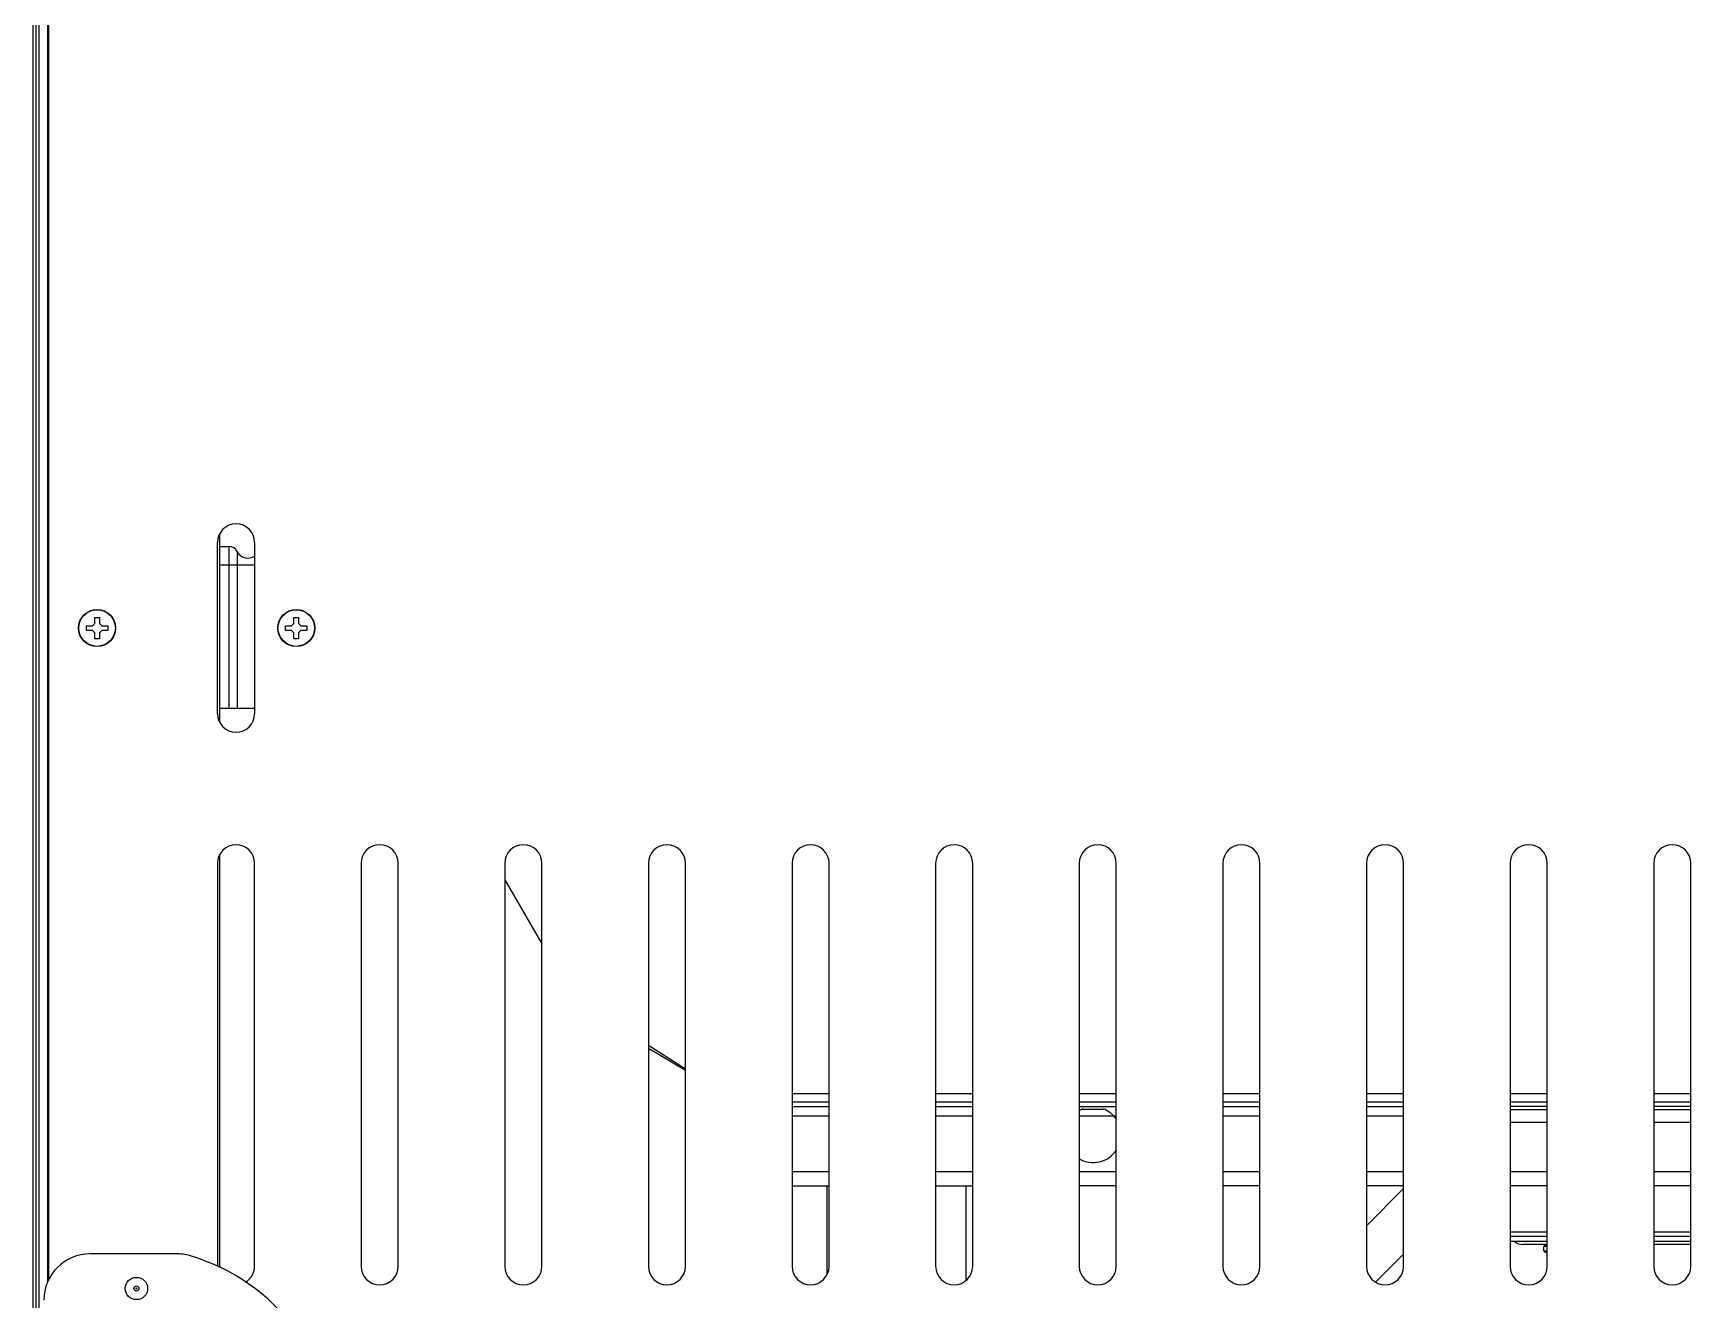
# Model space of a CAD drawing. Header units: millimetres. Extents: x -1538 to 3410, y -1646 to 2016.
# Drawn here: x -212.8 to 145, y 1259.4 to 1532.9 of the extents above; entities that cross this region are included whole.
import ezdxf

# ---------------------------------------------------------------- set-up
doc = ezdxf.new("R2010")
doc.units = ezdxf.units.MM
doc.header["$LTSCALE"] = 23.1
doc.layers.get('0').update_dxf_attribs({"linetype": 'CONTINUOUS'})

msp = doc.modelspace()

# ---------------------------------------------------------------- linework, layer by layer
at = {"linetype": 'Continuous'}
for p, q in [((-212.77, 1125.85), (-212.77, 1887.05)), ((-212.76, 1125.85), (-212.76, 1887.05)), ((-211.47, 1127.45), (-211.47, 1887.85)), ((-212.08, 1128.85), (-212.08, 1884.05)), ((-209.67, 1805.51), (-209.67, 1263.2)), ((-209.47, 1805.08), (-209.47, 1263.62)), ((-172.47, 1384.02), (-172.47, 1424.88)), ((-172.97, 1385.95), (-172.97, 1422.95)), ((-172.47, 1422.05), (-170.5, 1422.05)), ((-170.5, 1422.05), (-170.5, 1387.05)), ((-168.71, 1420.93), (-168.71, 1387.05)), ((-164.97, 1422.95), (-164.97, 1385.95)), ((-164.97, 1418.05), (-172.47, 1418.05)), ((-199.47, 1405.45), (-199.47, 1406.75)), ((-199.47, 1406.75), (-198.47, 1406.75)), ((-198.47, 1406.75), (-198.47, 1405.45)), ((-156.47, 1405.45), (-156.47, 1406.75)), ((-156.47, 1406.75), (-155.47, 1406.75)), ((-155.47, 1406.75), (-155.47, 1405.45)), ((-201.27, 1403.95), (-201.27, 1404.95)), ((-201.27, 1404.95), (-199.97, 1404.95)), ((-199.97, 1403.95), (-201.27, 1403.95)), ((-199.97, 1404.95), (-199.47, 1405.45)), ((-199.47, 1403.45), (-199.97, 1403.95)), ((-199.47, 1402.15), (-199.47, 1403.45)), ((-198.47, 1405.45), (-197.97, 1404.95)), ((-197.97, 1403.95), (-198.47, 1403.45)), ((-198.47, 1403.45), (-198.47, 1402.15)), ((-197.97, 1404.95), (-196.67, 1404.95)), ((-196.67, 1403.95), (-197.97, 1403.95)), ((-196.67, 1404.95), (-196.67, 1403.95)), ((-158.27, 1403.95), (-158.27, 1404.95)), ((-158.27, 1404.95), (-156.97, 1404.95)), ((-156.97, 1403.95), (-158.27, 1403.95)), ((-156.97, 1404.95), (-156.47, 1405.45)), ((-156.47, 1403.45), (-156.97, 1403.95)), ((-156.47, 1402.15), (-156.47, 1403.45)), ((-155.47, 1405.45), (-154.97, 1404.95)), ((-154.97, 1403.95), (-155.47, 1403.45)), ((-155.47, 1403.45), (-155.47, 1402.15)), ((-154.97, 1404.95), (-153.67, 1404.95)), ((-153.67, 1403.95), (-154.97, 1403.95)), ((-153.67, 1404.95), (-153.67, 1403.95)), ((-198.47, 1402.15), (-199.47, 1402.15)), ((-155.47, 1402.15), (-156.47, 1402.15)), ((-164.97, 1387.05), (-172.47, 1387.05)), ((-172.97, 1353.65), (-172.97, 1266.65)), ((-172.47, 1266.38), (-172.47, 1355.58)), ((-164.97, 1266.65), (-164.97, 1353.65)), ((-141.97, 1353.65), (-141.97, 1266.65)), ((-133.97, 1266.65), (-133.97, 1353.65)), ((-110.97, 1353.65), (-110.97, 1266.65)), ((-102.97, 1266.65), (-102.97, 1353.65)), ((-79.97, 1353.65), (-79.97, 1266.65)), ((-71.97, 1266.65), (-71.97, 1353.65)), ((-48.97, 1353.65), (-48.97, 1266.65)), ((-40.97, 1266.65), (-40.97, 1353.65)), ((-17.97, 1353.65), (-17.97, 1266.65)), ((-9.97, 1266.65), (-9.97, 1353.65)), ((13.03, 1353.65), (13.03, 1266.65)), ((21.03, 1266.65), (21.03, 1353.65)), ((44.03, 1353.65), (44.03, 1266.65)), ((52.03, 1266.65), (52.03, 1353.65)), ((75.03, 1353.65), (75.03, 1266.65)), ((83.03, 1266.65), (83.03, 1353.65)), ((106.03, 1353.65), (106.03, 1266.65)), ((114.03, 1266.65), (114.03, 1353.65)), ((137.03, 1353.65), (137.03, 1266.65)), ((145.03, 1266.65), (145.03, 1353.65)), ((-110.97, 1350.12), (-102.97, 1336.27)), ((-79.97, 1314.36), (-71.97, 1309.27)), ((-79.97, 1313.77), (-71.97, 1308.96)), ((-40.97, 1303.85), (-48.97, 1303.85)), ((-9.97, 1303.85), (-17.97, 1303.85)), ((21.03, 1303.85), (13.03, 1303.85)), ((52.03, 1303.85), (44.03, 1303.85)), ((83.03, 1303.85), (75.03, 1303.85)), ((114.03, 1303.85), (106.03, 1303.85)), ((145.03, 1303.85), (137.03, 1303.85)), ((-40.97, 1302.05), (-48.97, 1302.05)), ((-40.97, 1301.05), (-48.97, 1301.05)), ((-40.97, 1299.05), (-48.97, 1299.05)), ((-9.97, 1302.05), (-17.97, 1302.05)), ((-9.97, 1301.05), (-17.97, 1301.05)), ((-9.97, 1299.05), (-17.97, 1299.05)), ((21.03, 1302.05), (13.03, 1302.05)), ((21.03, 1301.05), (13.03, 1301.05)), ((20.51, 1299.05), (13.03, 1299.05)), ((13.78, 1300.61), (18.29, 1300.61)), ((21.03, 1299.05), (20.51, 1299.05)), ((52.03, 1302.05), (44.03, 1302.05)), ((52.03, 1301.05), (44.03, 1301.05)), ((52.03, 1299.05), (44.03, 1299.05)), ((83.03, 1302.05), (75.03, 1302.05)), ((83.03, 1301.05), (75.03, 1301.05)), ((83.03, 1299.05), (75.03, 1299.05)), ((114.03, 1302.05), (106.03, 1302.05)), ((106.03, 1301.25), (114.03, 1301.25)), ((106.03, 1300.5), (114.03, 1300.5)), ((145.03, 1302.05), (137.03, 1302.05)), ((137.03, 1301.25), (145.03, 1301.25)), ((137.03, 1300.5), (145.03, 1300.5)), ((106.03, 1297.75), (114.03, 1297.75)), ((137.03, 1297.75), (145.03, 1297.75)), ((-40.97, 1287.05), (-48.97, 1287.05)), ((-9.97, 1287.05), (-17.97, 1287.05)), ((21.03, 1287.05), (13.03, 1287.05)), ((52.03, 1287.05), (44.03, 1287.05)), ((83.03, 1287.05), (75.03, 1287.05)), ((114.03, 1287.05), (106.03, 1287.05)), ((145.03, 1287.05), (137.03, 1287.05)), ((-48.97, 1284.05), (-40.97, 1284.05)), ((-41.47, 1284.05), (-41.47, 1264.72)), ((-17.97, 1284.05), (-9.97, 1284.05)), ((-11.47, 1284.05), (-11.47, 1263.53)), ((21.03, 1284.05), (13.03, 1284.05)), ((52.03, 1284.05), (44.03, 1284.05)), ((83.03, 1284.05), (75.03, 1284.05)), ((83.03, 1283.42), (75.03, 1275.42)), ((114.03, 1284.05), (106.03, 1284.05)), ((145.03, 1284.05), (137.03, 1284.05)), ((114.03, 1274.05), (106.03, 1274.05)), ((145.03, 1274.05), (137.03, 1274.05)), ((114.03, 1273.05), (106.03, 1273.05)), ((106.03, 1272.05), (114.03, 1272.05)), ((114.03, 1271.35), (108.78, 1271.35)), ((113.33, 1270.85), (113.34, 1270.85)), ((113.33, 1270.01), (113.33, 1270.85)), ((113.33, 1270.01), (113.33, 1270.85)), ((113.34, 1270.85), (113.34, 1271.03)), ((113.35, 1271.28), (113.78, 1271.28)), ((113.35, 1271.27), (113.35, 1271.28)), ((113.35, 1271.27), (113.76, 1271.27)), ((113.65, 1270.85), (113.69, 1270.85)), ((113.69, 1270.85), (113.69, 1271.03)), ((113.81, 1271.27), (113.78, 1271.28)), ((113.81, 1271.28), (114.03, 1271.28)), ((113.81, 1271.27), (114.03, 1271.27)), ((145.03, 1273.05), (137.03, 1273.05)), ((137.03, 1272.05), (145.03, 1272.05)), ((145.03, 1271.35), (137.03, 1271.35)), ((-181.81, 1269.35), (-200.46, 1269.35)), ((83.03, 1269.28), (76.98, 1263.23)), ((113.33, 1270.01), (114.03, 1270.01)), ((113.48, 1269.79), (114.03, 1269.79)), ((113.91, 1269.61), (113.78, 1269.66)), ((114.02, 1269.46), (114.02, 1269.45)), ((114.02, 1269.45), (114.02, 1269.45))]:
    msp.add_line(p, q, dxfattribs=at)
for points in [[(113.48, 1269.79), (113.79, 1269.65), (113.81, 1269.64), (113.83, 1269.63), (113.86, 1269.62), (113.88, 1269.6), (113.9, 1269.59), (113.92, 1269.57), (113.94, 1269.55)], [(113.81, 1269.64), (113.83, 1269.63), (113.85, 1269.62), (113.87, 1269.61), (113.89, 1269.59), (113.91, 1269.58), (113.93, 1269.56), (113.95, 1269.54), (113.97, 1269.52), (113.98, 1269.5), (114, 1269.48)], [(113.94, 1269.55), (113.96, 1269.53), (113.98, 1269.51), (114, 1269.48), (114.02, 1269.46)]]:
    msp.add_lwpolyline(points, dxfattribs=at)
for centre, radius in [((-198.97, 1404.45), 4), ((-198.97, 1404.45), 3.95), ((-155.97, 1404.45), 4), ((-155.97, 1404.45), 3.95), ((-190.47, 1261.85), 2.4), ((-190.47, 1261.85), 0.548), ((-190.47, 1261.85), 0.132)]:
    msp.add_circle(centre, radius, dxfattribs=at)
for centre, radius, start, end in [((-168.97, 1422.95), 4, 0, 180), ((-170.5, 1420.05), 2, 26.3878, 90), ((-166.47, 1422.05), 2.5, 206.3878, 307.3629), ((-168.97, 1385.95), 4, 180, 360), ((-168.97, 1353.65), 4, 0, 180), ((-137.97, 1353.65), 4, 0, 180), ((-106.97, 1353.65), 4, 0, 180), ((-75.97, 1353.65), 4, 0, 180), ((-44.97, 1353.65), 4, 0, 180), ((-13.97, 1353.65), 4, 0, 180), ((17.03, 1353.65), 4, 0, 180), ((48.03, 1353.65), 4, 0, 180), ((79.03, 1353.65), 4, 0, 180), ((110.03, 1353.65), 4, 0, 180), ((141.03, 1353.65), 4, 0, 180), ((16.03, 1295.05), 6, 112.0478, 120.0068), ((16.03, 1295.05), 6, 41.8095, 67.9536), ((16.03, 1295.05), 6, 33.4706, 41.8103), ((16.03, 1295.05), 6, 239.9642, 326.4575), ((108.78, 1274.05), 2.7, 228.188, 270), ((-181.81, 1259.35), 10, 73.6631, 90), ((-191.33, 1226.85), 43.87, 286.3369, 73.6631), ((-168.97, 1266.65), 4, 300.7154, 360), ((-137.97, 1266.65), 4, 180, 360), ((-106.97, 1266.65), 4, 180, 360), ((-75.97, 1266.65), 4, 180, 360), ((-44.97, 1266.65), 4, 180, 360), ((-13.97, 1266.65), 4, 180, 360), ((17.03, 1266.65), 4, 180, 360), ((48.03, 1266.65), 4, 180, 360), ((79.03, 1266.65), 4, 180, 360), ((110.03, 1266.65), 4, 180, 360), ((113.58, 1270.01), 0.25, 180, 246.1079), ((113.59, 1269.2), 0.5, 29.8589, 67.3059), ((115.27, 1273.49), 4.1, 250.725, 252.5336), ((113.59, 1269.2), 0.5, 26.6064, 29.8041), ((141.03, 1266.65), 4, 180, 360)]:
    msp.add_arc(centre, radius, start, end, dxfattribs=at)
for centre, major_axis, ratio, start_param, end_param in [((119.78, 1270.85), (6.45, -0.57), 0.252981, 3.235242, 3.478139), ((119.78, 1270.85), (6.45, -1.06), 0.211283, -2.721311, -2.639715), ((-200.46, 1259.35), (-10, 0), 0.999848, -1.570796, 0)]:
    msp.add_ellipse(centre, major_axis=major_axis, ratio=ratio, start_param=start_param, end_param=end_param, dxfattribs=at)
for points, knots in [([(113.35, 1271.28), (113.35, 1271.28), (113.34, 1271.27), (113.34, 1271.27), (113.34, 1271.26), (113.34, 1271.25), (113.34, 1271.25)], [0, 0, 0, 0, 0.086413, 0.276994, 0.581919, 1, 1, 1, 1]), ([(113.34, 1271.25), (113.34, 1271.25), (113.34, 1271.23), (113.34, 1271.21), (113.34, 1271.19)], [0, 0, 0, 0, 0.204244, 1, 1, 1, 1]), ([(113.34, 1271.19), (113.34, 1271.18), (113.34, 1271.13), (113.34, 1271.07), (113.34, 1271.03)], [0, 0, 0, 0, 0.218076, 1, 1, 1, 1]), ([(113.77, 1271.28), (113.76, 1271.27), (113.74, 1271.25), (113.73, 1271.23), (113.71, 1271.18), (113.7, 1271.11), (113.69, 1271.06), (113.69, 1271.03)], [0, 0, 0, 0, 0.149694, 0.251568, 0.372621, 0.665198, 1, 1, 1, 1]), ([(113.91, 1269.61), (113.92, 1269.61), (113.97, 1269.58), (114.01, 1269.55), (114.04, 1269.52)], [0, 0, 0, 0, 0.247127, 1, 1, 1, 1])]:
    msp.add_open_spline(points, degree=3, knots=knots, dxfattribs=at)
msp.add_open_spline([(113.78, 1271.28), (113.78, 1271.28), (113.78, 1271.28), (113.77, 1271.28)], degree=3, dxfattribs=at)

doc.saveas('drawing.dxf')
